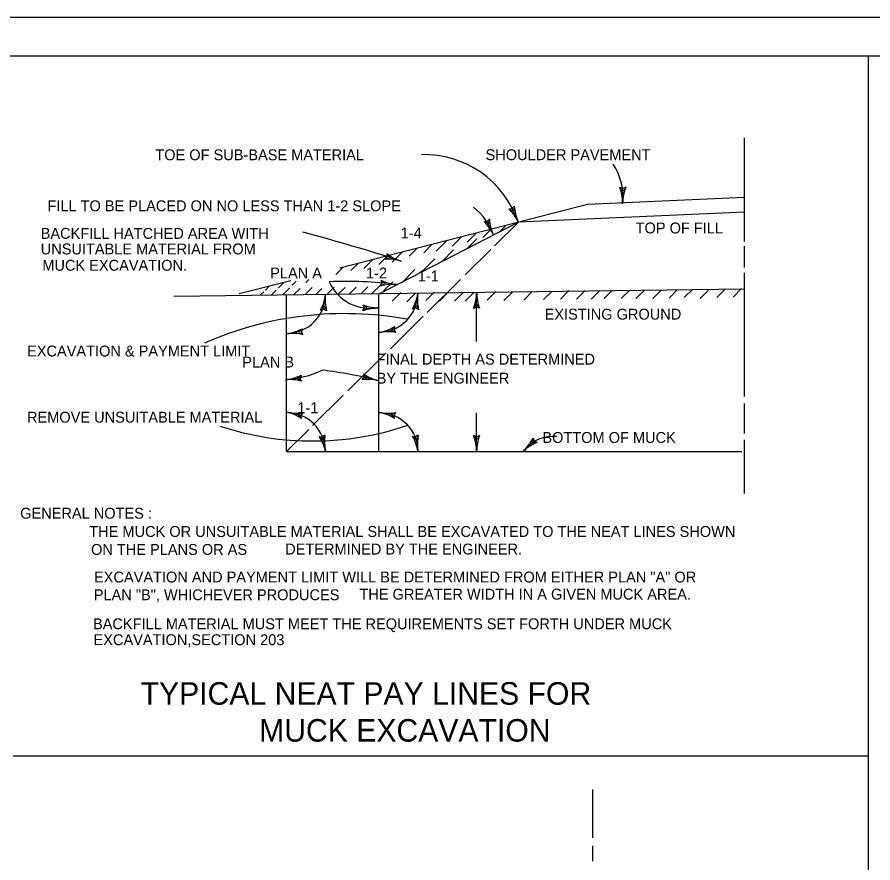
# Model space of a CAD drawing. Extents: x 1000 to 1034, y 999.5 to 1021.5.
# Drawn here: x 1012.55 to 1023.56, y 1010.62 to 1021.5 of the extents above; entities that cross this region are included whole.
import ezdxf

# ---------------------------------------------------------------- set-up
doc = ezdxf.new("R2010")
doc.units = 0
for name, color, linetype in [('Level 1', 7, 'Continuous'), ('Level 16', 7, 'Continuous'), ('Level 60', 7, 'Continuous'), ('Level 63', 7, 'Continuous')]:
    doc.layers.add(name, color=color, linetype=linetype)

msp = doc.modelspace()

# ---------------------------------------------------------------- linework, layer by layer
at = {"layer": 'Level 1'}
for p, q in [((1023.501, 1002.999), (1023.5, 1020.999)), ((1021.906, 1019.18), (1019.887, 1019.089)), ((1019.887, 1019.089), (1016.7, 1018.272)), ((1021.906, 1018.992), (1018.998, 1018.861)), ((1018.54, 1018.665), (1018.647, 1018.771)), ((1018.758, 1018.741), (1018.837, 1018.82)), ((1018.147, 1018.554), (1018.267, 1018.674)), ((1018.339, 1018.605), (1018.457, 1018.723)), ((1017.78, 1018.47), (1017.886, 1018.576)), ((1017.939, 1018.488), (1018.077, 1018.625)), ((1018.342, 1018.527), (1018.463, 1018.648)), ((1017.374, 1018.347), (1017.506, 1018.479)), ((1017.595, 1018.427), (1017.696, 1018.527)), ((1018.014, 1018.354), (1018.164, 1018.505)), ((1016.842, 1018.239), (1016.935, 1018.332)), ((1017.011, 1018.266), (1017.126, 1018.381)), ((1017.202, 1018.317), (1017.316, 1018.43)), ((1017.757, 1018.225), (1017.923, 1018.391)), ((1016.65, 1018.189), (1016.745, 1018.284)), ((1017.501, 1018.088), (1017.666, 1018.253)), ((1016.069, 1018.11), (1015.408, 1017.941)), ((1016.089, 1018.051), (1016.141, 1018.103)), ((1016.264, 1018.085), (1016.303, 1018.124)), ((1015.745, 1017.99), (1015.794, 1018.04)), ((1015.913, 1018.017), (1015.985, 1018.089)), ((1015.967, 1017.93), (1016.053, 1018.015)), ((1016.111, 1017.932), (1016.189, 1018.01)), ((1016.254, 1017.933), (1016.344, 1018.024)), ((1016.397, 1017.935), (1016.471, 1018.009)), ((1016.54, 1017.937), (1016.63, 1018.027)), ((1016.683, 1017.939), (1016.769, 1018.024)), ((1016.827, 1017.941), (1016.911, 1018.026)), ((1016.97, 1017.942), (1017.061, 1018.033)), ((1017.113, 1017.944), (1017.223, 1018.054)), ((1017.263, 1017.978), (1017.382, 1018.097)), ((1020.936, 1017.885), (1021.046, 1017.995)), ((1021.132, 1017.892), (1021.242, 1018.002)), ((1021.55, 1017.892), (1021.66, 1018.002)), ((1021.76, 1017.898), (1021.87, 1018.008)), ((1015.681, 1017.926), (1015.722, 1017.967)), ((1015.824, 1017.928), (1015.884, 1017.988)), ((1017.374, 1017.846), (1017.484, 1017.956)), ((1017.564, 1017.84), (1017.674, 1017.95)), ((1017.806, 1017.853), (1017.916, 1017.963)), ((1017.982, 1017.846), (1018.092, 1017.956)), ((1018.178, 1017.846), (1018.288, 1017.956)), ((1018.315, 1017.846), (1018.425, 1017.956)), ((1018.596, 1017.859), (1018.706, 1017.969)), ((1018.812, 1017.853), (1018.922, 1017.963)), ((1019.067, 1017.859), (1019.177, 1017.969)), ((1019.322, 1017.866), (1019.432, 1017.976)), ((1019.538, 1017.872), (1019.647, 1017.982)), ((1019.747, 1017.872), (1019.857, 1017.982)), ((1019.936, 1017.872), (1020.046, 1017.982)), ((1020.1, 1017.879), (1020.21, 1017.989)), ((1020.322, 1017.879), (1020.432, 1017.989)), ((1020.511, 1017.879), (1020.621, 1017.989)), ((1020.727, 1017.879), (1020.837, 1017.989)), ((1021.335, 1017.879), (1021.445, 1017.989)), ((1016.014, 1015.913), (1017.241, 1015.913)), ((1017.241, 1015.913), (1021.871, 1015.913)), ((1012.501, 1011.999), (1023.5, 1011.999))]:
    msp.add_line(p, q, dxfattribs=at)
for centre, radius, start, end in [((1017.786, 1018.458), 1.274, 18.8412, 91.5281), ((1019.552, 1019.182), 0.792, 353.8413, 32.7372), ((1017.965, 1018.463), 0.747, 17.6253, 52.3401), ((1009.612, 993.739), 25.854, 72.2551, 75.1764), ((1016.769, 1012.827), 5.274, 82.8047, 92.2177), ((1017.092, 1018.328), 0.575, 203.6798, 281.2876), ((1016.016, 1017.932), 0.5, 270.3222, 359.901), ((1017.203, 1017.948), 0.5, 270.3222, 359.901), ((1016.762, 1013.201), 4.485, 79.704, 113.701), ((1015.911, 1018.146), 1.313, 273.9281, 295.363), ((1015.643, 1010.448), 6.564, 76.2897, 82.7288), ((1016.014, 1015.913), 0.5, 0.3222, 89.901), ((1017.209, 1015.91), 0.5, 0.3222, 89.901), ((1016.351, 1019.858), 3.81, 251.7635, 288.7462), ((1019.439, 1015.651), 0.456, 83.4393, 142.6556)]:
    msp.add_arc(centre, radius, start, end, dxfattribs=at)
at = {"layer": 'Level 16'}
for p, q in [((1020.303, 1019.312), (1020.341, 1019.295)), ((1020.319, 1019.292), (1020.333, 1019.26)), ((1020.38, 1019.311), (1020.341, 1019.295)), ((1020.363, 1019.292), (1020.349, 1019.26)), ((1018.875, 1019.035), (1018.917, 1019.037)), ((1018.898, 1019.025), (1018.924, 1019.002)), ((1018.945, 1019.068), (1018.916, 1019.037)), ((1018.938, 1019.044), (1018.939, 1019.009)), ((1018.557, 1018.872), (1018.598, 1018.873)), ((1018.627, 1018.903), (1018.598, 1018.873)), ((1018.62, 1018.879), (1018.62, 1018.844)), ((1018.579, 1018.861), (1018.605, 1018.837)), ((1017.305, 1018.457), (1017.309, 1018.416)), ((1017.318, 1018.436), (1017.346, 1018.414)), ((1017.283, 1018.384), (1017.309, 1018.416)), ((1017.306, 1018.394), (1017.341, 1018.399)), ((1017.229, 1018.118), (1017.241, 1018.078)), ((1017.229, 1018.118), (1017.241, 1018.078)), ((1017.221, 1018.041), (1017.241, 1018.078)), ((1017.221, 1018.041), (1017.241, 1018.078)), ((1017.242, 1018.056), (1017.275, 1018.066)), ((1017.242, 1018.056), (1017.275, 1018.066)), ((1017.246, 1018.1), (1017.277, 1018.083)), ((1017.246, 1018.1), (1017.277, 1018.083)), ((1016.472, 1017.747), (1016.49, 1017.778)), ((1016.515, 1017.742), (1016.506, 1017.776)), ((1016.998, 1017.797), (1017.015, 1017.759)), ((1017.017, 1017.781), (1017.05, 1017.767)), ((1017.655, 1017.765), (1017.674, 1017.795)), ((1017.699, 1017.758), (1017.69, 1017.793)), ((1018.423, 1017.755), (1018.461, 1017.771)), ((1018.423, 1017.755), (1018.461, 1017.771)), ((1018.439, 1017.774), (1018.453, 1017.806)), ((1018.439, 1017.774), (1018.453, 1017.806)), ((1018.499, 1017.755), (1018.461, 1017.771)), ((1018.499, 1017.755), (1018.461, 1017.771)), ((1018.483, 1017.774), (1018.469, 1017.806)), ((1018.483, 1017.774), (1018.469, 1017.806)), ((1016.453, 1017.731), (1016.493, 1017.742)), ((1016.529, 1017.721), (1016.493, 1017.742)), ((1016.999, 1017.721), (1017.015, 1017.759)), ((1017.018, 1017.737), (1017.05, 1017.751)), ((1017.636, 1017.749), (1017.677, 1017.759)), ((1017.712, 1017.737), (1017.676, 1017.759)), ((1016.201, 1017.472), (1016.171, 1017.455)), ((1016.218, 1017.491), (1016.207, 1017.451)), ((1016.228, 1017.415), (1016.207, 1017.451)), ((1017.391, 1017.501), (1017.362, 1017.481)), ((1017.4, 1017.458), (1017.365, 1017.465)), ((1017.406, 1017.521), (1017.399, 1017.48)), ((1017.422, 1017.446), (1017.399, 1017.48)), ((1016.207, 1017.429), (1016.173, 1017.438)), ((1016.202, 1016.894), (1016.19, 1016.854)), ((1016.202, 1016.894), (1016.19, 1016.854)), ((1017.008, 1016.91), (1017.014, 1016.869)), ((1017.008, 1016.91), (1017.014, 1016.869)), ((1016.185, 1016.876), (1016.154, 1016.859)), ((1016.185, 1016.876), (1016.154, 1016.859)), ((1016.189, 1016.832), (1016.156, 1016.843)), ((1016.189, 1016.832), (1016.156, 1016.843)), ((1016.21, 1016.818), (1016.19, 1016.854)), ((1016.21, 1016.818), (1016.19, 1016.854)), ((1016.99, 1016.835), (1017.014, 1016.869)), ((1016.99, 1016.835), (1017.014, 1016.869)), ((1017.012, 1016.847), (1017.047, 1016.853)), ((1017.012, 1016.847), (1017.047, 1016.853)), ((1017.022, 1016.89), (1017.051, 1016.869)), ((1017.022, 1016.89), (1017.051, 1016.869)), ((1016.193, 1016.357), (1016.165, 1016.378)), ((1016.203, 1016.4), (1016.169, 1016.394)), ((1016.225, 1016.412), (1016.201, 1016.378)), ((1016.208, 1016.337), (1016.201, 1016.378)), ((1017.39, 1016.358), (1017.361, 1016.377)), ((1017.398, 1016.401), (1017.364, 1016.394)), ((1017.42, 1016.413), (1017.397, 1016.379)), ((1017.406, 1016.338), (1017.397, 1016.379)), ((1016.509, 1016.124), (1016.475, 1016.1)), ((1017.711, 1016.122), (1017.676, 1016.1)), ((1016.434, 1016.107), (1016.475, 1016.1)), ((1016.455, 1016.092), (1016.476, 1016.064)), ((1016.497, 1016.102), (1016.491, 1016.068)), ((1017.636, 1016.11), (1017.676, 1016.1)), ((1017.655, 1016.094), (1017.674, 1016.064)), ((1017.698, 1016.101), (1017.69, 1016.067)), ((1018.423, 1016.119), (1018.461, 1016.103)), ((1018.439, 1016.1), (1018.453, 1016.068)), ((1018.499, 1016.119), (1018.461, 1016.103)), ((1018.483, 1016.1), (1018.469, 1016.068)), ((1019.185, 1016.061), (1019.17, 1016.029)), ((1019.214, 1016.029), (1019.181, 1016.017)), ((1019.188, 1016.086), (1019.202, 1016.047)), ((1019.239, 1016.029), (1019.202, 1016.047))]:
    msp.add_line(p, q, dxfattribs=at)
for centre, start, end in [((1019.769, 1019.112), 359.3225, 20.5457), ((1020.909, 1019.099), 158.1254, 179.3487), ((1018.481, 1018.623), 25.1145, 46.3378), ((1019.513, 1019.107), 183.9175, 205.1407), ((1018.154, 1018.468), 23.9435, 45.1667), ((1019.196, 1018.931), 182.7464, 203.9697), ((1017.651, 1018.91), 232.5056, 253.7288), ((1017.332, 1017.816), 73.7026, 94.9259), ((1017.484, 1018.627), 243.294, 264.5173), ((1017.484, 1018.627), 243.294, 264.5173), ((1017.375, 1017.492), 84.4911, 105.7143), ((1017.375, 1017.492), 84.4911, 105.7143), ((1015.95, 1017.998), 331.947, 353.1703), ((1017.082, 1017.862), 173.1441, 194.3673), ((1017.142, 1018.034), 329.947, 351.1703), ((1018.269, 1017.859), 171.1441, 192.3673), ((1017.891, 1017.961), 338.7899, 0.0131), ((1017.891, 1017.961), 338.7899, 0.0131), ((1019.031, 1017.961), 179.9869, 201.2101), ((1019.031, 1017.961), 179.9869, 201.2101), ((1017.199, 1018.331), 249.3038, 270.5271), ((1017.21, 1017.191), 90.5009, 111.7241), ((1015.947, 1017.993), 277.273, 298.4962), ((1017.101, 1018.002), 281.273, 302.4962), ((1017.324, 1016.884), 80.076, 101.2992), ((1016.091, 1016.862), 76.076, 97.2992), ((1015.945, 1017.403), 275.6371, 296.8604), ((1015.945, 1017.403), 275.6371, 296.8604), ((1017.332, 1017.379), 235.283, 256.5063), ((1017.332, 1017.379), 235.283, 256.5063), ((1016.058, 1016.268), 74.4401, 95.6633), ((1016.058, 1016.268), 74.4401, 95.6633), ((1017.066, 1016.27), 76.4801, 97.7033), ((1017.066, 1016.27), 76.4801, 97.7033), ((1016.143, 1016.976), 257.1441, 278.3673), ((1015.89, 1015.865), 55.947, 77.1703), ((1017.104, 1015.855), 57.947, 79.1703), ((1017.318, 1016.974), 259.1441, 280.3673), ((1017.074, 1016.046), 172.076, 193.2992), ((1018.269, 1016.005), 168.076, 189.2992), ((1017.891, 1015.913), 359.9869, 21.2101), ((1019.031, 1015.913), 158.7899, 180.0131), ((1015.964, 1015.784), 13.273, 34.4963), ((1017.144, 1015.821), 9.273, 30.4963), ((1018.679, 1016.343), 312.0485, 333.2717), ((1019.443, 1015.497), 110.8514, 132.0747)]:
    msp.add_arc(centre, 0.57, start, end, dxfattribs=at)
at = {"layer": 'Level 60'}
for p, q in [((1021.906, 1018.614), (1021.906, 1019.946)), ((1018.998, 1018.861), (1017.203, 1017.935)), ((1018.998, 1018.861), (1018.69, 1018.557)), ((1021.906, 1018.281), (1021.906, 1018.555)), ((1018.644, 1018.512), (1018.314, 1018.185)), ((1018.255, 1018.127), (1017.824, 1017.702)), ((1021.906, 1016.621), (1021.906, 1018.209)), ((1014.565, 1017.912), (1021.906, 1018.004)), ((1016.014, 1015.913), (1016.014, 1017.932)), ((1017.203, 1015.913), (1017.203, 1017.946)), ((1018.461, 1017.327), (1018.461, 1017.961)), ((1017.775, 1017.653), (1017.351, 1017.234)), ((1017.295, 1017.179), (1016.805, 1016.695)), ((1016.746, 1016.636), (1016.351, 1016.247)), ((1021.906, 1016.144), (1021.906, 1016.529)), ((1018.461, 1015.913), (1018.461, 1016.412)), ((1016.302, 1016.198), (1016.014, 1015.913)), ((1021.906, 1015.373), (1021.906, 1016.065)), ((1019.955, 1010.946), (1019.955, 1011.567)), ((1019.955, 1010.644), (1019.955, 1010.841))]:
    msp.add_line(p, q, dxfattribs=at)
at = {"layer": 'Level 63'}
for p, q in [((999.98, 1021.5), (1034.02, 1021.5)), ((1000, 1021), (1034, 1021))]:
    msp.add_line(p, q, dxfattribs=at)

# ---------------------------------------------------------------- texts
at = {"layer": 'Level 1'}
for s, height, p in [('TOE OF SUB-BASE MATERIAL', 0.14, (1014.328, 1019.659)), ('SHOULDER PAVEMENT', 0.14, (1018.576, 1019.66)), ('FILL TO BE PLACED ON NO LESS THAN 1-2 SLOPE', 0.14, (1012.94, 1019.003)), ('BACKFILL HATCHED AREA WITH', 0.14, (1012.853, 1018.648)), ('1-4   ', 0.14, (1017.484, 1018.654)), ('TOP OF FILL  ', 0.14, (1020.507, 1018.718)), ('UNSUITABLE MATERIAL FROM                 ', 0.14, (1012.853, 1018.448)), ('MUCK EXCAVATION.                         ', 0.14, (1012.874, 1018.238)), ('PLAN A ', 0.14, (1015.805, 1018.139)), (' 1-2     ', 0.14, (1016.986, 1018.139)), ('   1-1 ', 0.14, (1017.548, 1018.101)), ('  EXISTING GROUND ', 0.14, (1019.232, 1017.609)), ('EXCAVATION & PAYMENT LIMIT', 0.14, (1012.678, 1017.135)), ('        PLAN B ', 0.14, (1015.03, 1016.993)), ('       FINAL DEPTH AS DETERMINED', 0.14, (1016.811, 1017.03)), ('       BY THE ENGINEER             ', 0.14, (1016.811, 1016.786)), ('      1-1       ', 0.14, (1015.842, 1016.405)), ('REMOVE UNSUITABLE MATERIAL', 0.14, (1012.677, 1016.284)), ('   BOTTOM OF MUCK', 0.14, (1019.151, 1016.023)), ('GENERAL NOTES :', 0.14, (1012.589, 1015.049)), ('THE MUCK OR UNSUITABLE MATERIAL SHALL BE EXCAVATED TO THE NEAT LINES SHOWN ', 0.14, (1013.478, 1014.814)), ('ON THE PLANS OR AS', 0.14, (1013.501, 1014.583)), ('DETERMINED BY THE ENGINEER.', 0.14, (1015.998, 1014.588)), ('EXCAVATION AND PAYMENT LIMIT WILL BE DETERMINED FROM EITHER PLAN "A" OR ', 0.14, (1013.539, 1014.228)), ('PLAN "B", WHICHEVER PRODUCES', 0.14, (1013.536, 1014)), ('THE GREATER WIDTH IN A GIVEN MUCK AREA.', 0.14, (1016.953, 1014.008)), ('BACKFILL MATERIAL MUST MEET THE REQUIREMENTS SET FORTH UNDER MUCK ', 0.14, (1013.526, 1013.627)), ('EXCAVATION,SECTION 203', 0.14, (1013.533, 1013.422)), ('TYPICAL NEAT PAY LINES FOR', 0.29, (1014.138, 1012.656)), (' MUCK EXCAVATION', 0.29, (1015.555, 1012.181))]:
    msp.add_text(s, height=height, dxfattribs=at).set_placement(p)

doc.saveas('drawing.dxf')
